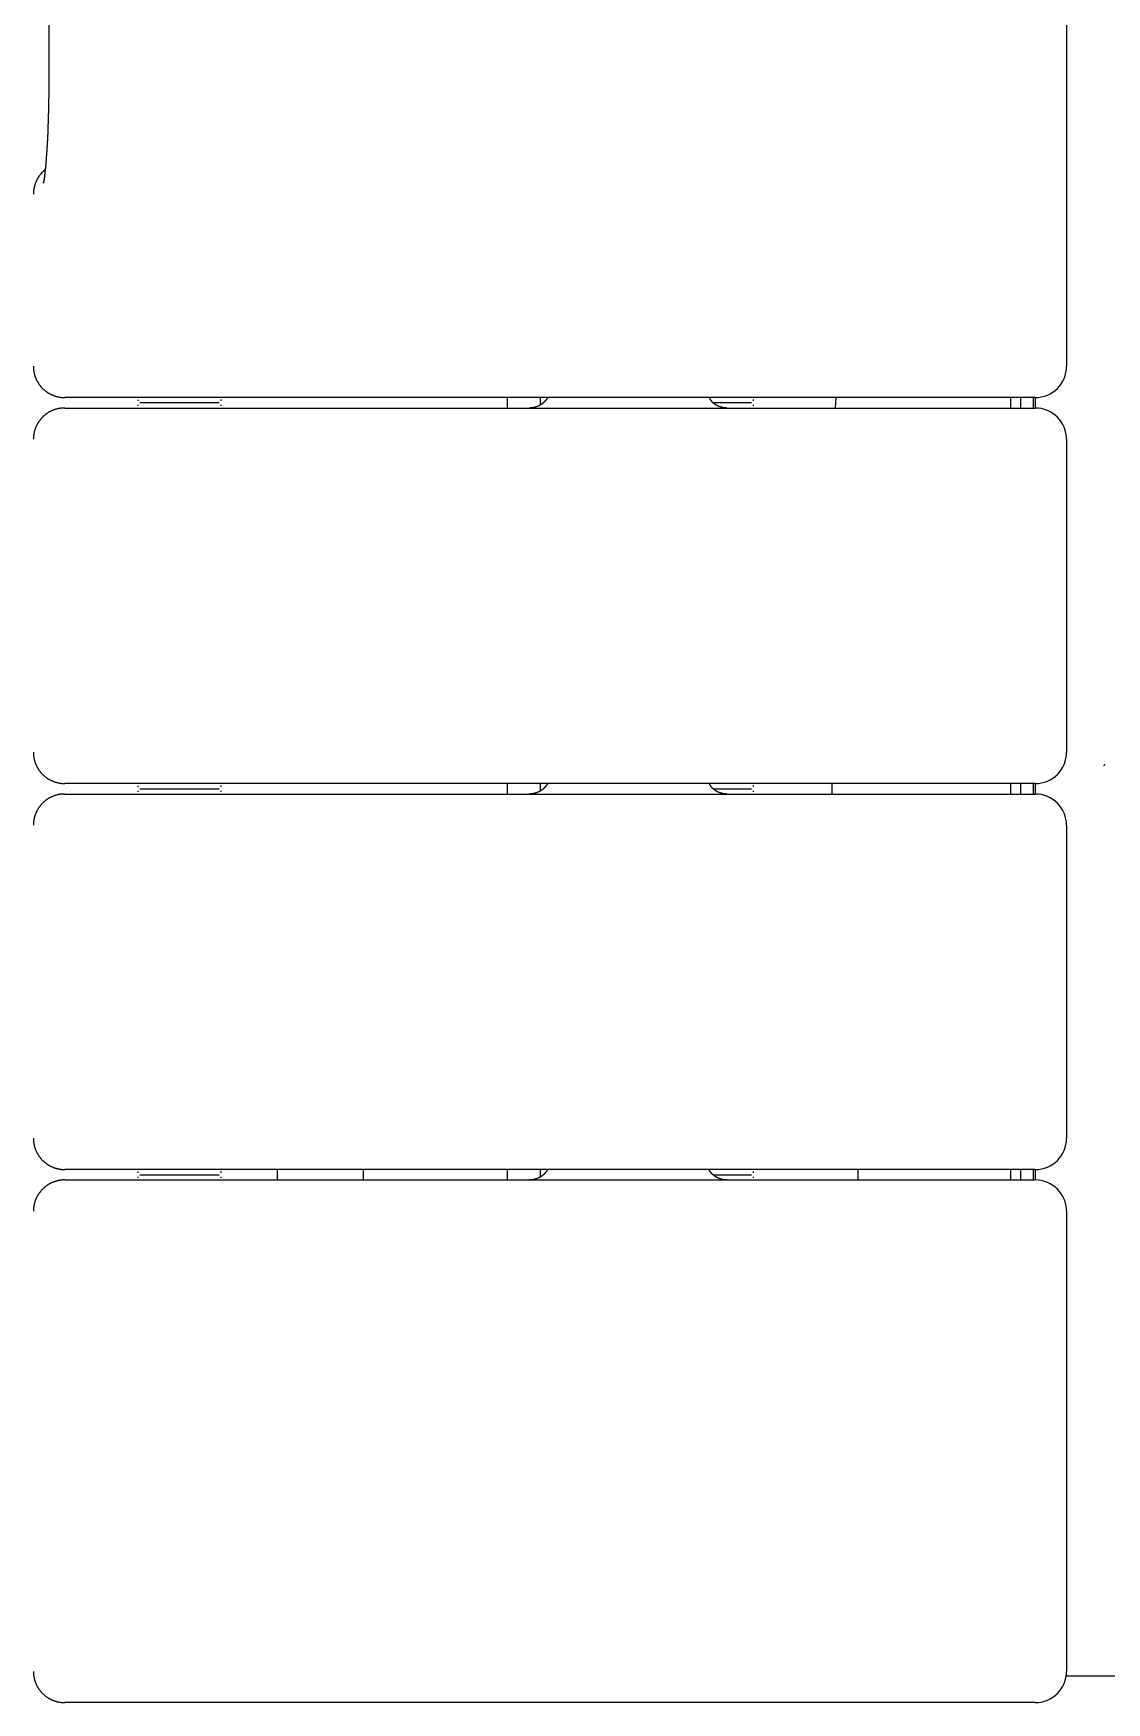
# Model space of a CAD drawing. Header units: millimetres. Extents: x -2078669 to -1085629, y -5987148 to 310365.
# Drawn here: x -1681338 to -1678767, y -2357977 to -2353977 of the extents above; entities that cross this region are included whole.
import ezdxf

# ---------------------------------------------------------------- set-up
doc = ezdxf.new("R2010")
doc.units = ezdxf.units.MM
doc.header["$LTSCALE"] = 500
doc.layers.add('2', color=7, linetype='Continuous')
doc.layers.add('D-BYP-STRB', color=5, linetype='Continuous', lineweight=25)

# ---------------------------------------------------------------- blocks, each defined once
blk = doc.blocks.new('A$C57306f55')
at = {"layer": 'D-BYP-STRB', "linetype": 'Continuous'}
for p, q in [((14.8, 3756.4), (14.8, 3536.4)), ((990, 3756.4), (990, 3261.4)), ((466.5, 3231.4), (30, 3231.4)), ((30, 3221.4), (466.5, 3221.4)), ((100, 3229.4), (100, 3228.4)), ((100, 3224.4), (100, 3223.4)), ((140, 3226.4), (102, 3226.4)), ((178, 3226.4), (140, 3226.4)), ((180, 3228.4), (180, 3229.4)), ((180, 3223.4), (180, 3224.4)), ((454, 3231.4), (454, 3221.4)), ((529.4, 3231.4), (466.5, 3231.4)), ((466.5, 3221.4), (529.4, 3221.4)), ((486, 3224.4), (486, 3231.4)), ((940, 3231.4), (529.4, 3231.4)), ((529.4, 3221.4), (940, 3221.4)), ((688, 3226.4), (651.9, 3226.4)), ((690, 3228.4), (690, 3229.4)), ((690, 3223.4), (690, 3224.4)), ((769, 3231.4), (768.2, 3221.4)), ((936.4, 3231.4), (936.4, 3221.4)), ((960, 3231.4), (940, 3231.4)), ((940, 3221.4), (960, 3221.4)), ((940, 3221.4), (960, 3221.4)), ((946, 3231.4), (946, 3221.4)), ((958.2, 3221.4), (958.2, 3231.4)), ((960.4, 3221.4), (960.4, 3231.4)), ((990, 3191.4), (990, 2891.4)), ((466.5, 2861.4), (30, 2861.4)), ((30, 2851.4), (466.5, 2851.4)), ((100, 2859.4), (100, 2858.4)), ((100, 2854.4), (100, 2853.4)), ((102, 2856.4), (140, 2856.4)), ((140, 2856.4), (178, 2856.4)), ((180, 2858.4), (180, 2859.4)), ((180, 2853.4), (180, 2854.4)), ((454, 2861.4), (454, 2851.4)), ((529.4, 2861.4), (466.5, 2861.4)), ((466.5, 2851.4), (529.4, 2851.4)), ((486, 2854.8), (486, 2861.4)), ((940, 2861.4), (529.4, 2861.4)), ((529.4, 2851.4), (940, 2851.4)), ((651.9, 2856.4), (688, 2856.4)), ((690, 2858.4), (690, 2859.4)), ((690, 2853.4), (690, 2854.4)), ((765, 2861.4), (765, 2851.4)), ((936.4, 2861.4), (936.4, 2851.4)), ((960, 2861.4), (940, 2861.4)), ((940, 2851.4), (960, 2851.4)), ((946, 2861.4), (946, 2851.4)), ((958.2, 2851.4), (958.2, 2861.4)), ((960.4, 2851.4), (960.4, 2861.4)), ((990, 2821.4), (990, 2521.4)), ((466.5, 2491.4), (30, 2491.4)), ((30, 2481.4), (466.5, 2481.4)), ((100, 2489.4), (100, 2488.4)), ((100, 2484.4), (100, 2483.4)), ((102, 2486.4), (140, 2486.4)), ((140, 2486.4), (178, 2486.4)), ((180, 2488.4), (180, 2489.4)), ((180, 2483.4), (180, 2484.4)), ((233.7, 2491.4), (233.7, 2481.4)), ((316.3, 2481.4), (316.3, 2491.4)), ((454, 2491.4), (454, 2481.4)), ((529.4, 2491.4), (466.5, 2491.4)), ((466.5, 2481.4), (529.4, 2481.4)), ((486, 2484.8), (486, 2491.4)), ((940, 2491.4), (529.4, 2491.4)), ((529.4, 2481.4), (940, 2481.4)), ((651.9, 2486.4), (688, 2486.4)), ((690, 2488.4), (690, 2489.4)), ((690, 2483.4), (690, 2484.4)), ((790, 2491.4), (790, 2481.4)), ((936.4, 2491.4), (936.4, 2481.4)), ((960, 2491.4), (940, 2491.4)), ((940, 2481.4), (960, 2481.4)), ((946, 2491.4), (946, 2481.4)), ((958.2, 2481.4), (958.2, 2491.4)), ((960.4, 2481.4), (960.4, 2491.4)), ((990, 2451.4), (990, 2010.4)), ((1045, 2005.9), (989.7, 2005.9)), ((466.5, 1980.4), (30, 1980.4)), ((529.4, 1980.4), (466.5, 1980.4)), ((940, 1980.4), (529.4, 1980.4)), ((960, 1980.4), (940, 1980.4))]:
    blk.add_line(p, q, dxfattribs=at)
for points in [[(14.8, 3536.4), (14.8, 3536.3), (14.8, 3536.2), (14.8, 3536.1), (14.8, 3535.9), (14.8, 3535.8), (14.8, 3535.6), (14.8, 3535.4), (14.8, 3535.3), (14.8, 3535.1), (14.8, 3535), (14.8, 3534.8), (14.8, 3534.7), (14.8, 3534.5), (14.8, 3534.4), (14.8, 3534.2), (14.8, 3534.1), (14.8, 3534), (14.8, 3533.8), (14.8, 3533.7), (14.8, 3533.5), (14.8, 3533.4), (14.8, 3533.2), (14.8, 3533.1), (14.8, 3532.9), (14.8, 3532.8), (14.8, 3532.6), (14.8, 3532.5), (14.8, 3532.4), (14.8, 3532.2), (14.8, 3532.1), (14.8, 3531.9), (14.8, 3531.8), (14.8, 3531.6), (14.8, 3531.5), (14.8, 3531.3), (14.8, 3531.2), (14.8, 3531), (14.8, 3530.9), (14.8, 3530.7), (14.8, 3530.6), (14.8, 3530.5), (14.8, 3530.3), (14.8, 3530.2), (14.8, 3530), (14.8, 3529.9), (14.8, 3529.7), (14.8, 3529.6), (14.8, 3529.4), (14.8, 3529.3), (14.8, 3529.1), (14.8, 3529), (14.8, 3528.9), (14.8, 3528.7), (14.8, 3528.6), (14.8, 3528.4), (14.8, 3528.3), (14.8, 3528.1), (14.8, 3528), (14.8, 3527.8), (14.8, 3527.7), (14.8, 3527.5), (14.8, 3527.4), (14.7, 3527.2), (14.7, 3527.1), (14.7, 3527), (14.7, 3526.8), (14.7, 3526.7), (14.7, 3526.5), (14.7, 3526.4), (14.7, 3526.2), (14.7, 3526.1), (14.7, 3525.9), (14.7, 3525.8), (14.7, 3525.6), (14.7, 3525.5), (14.7, 3525.4), (14.7, 3525.2), (14.7, 3525.1), (14.7, 3524.9), (14.7, 3524.8), (14.7, 3524.6), (14.7, 3524.5), (14.7, 3524.3), (14.7, 3524.2), (14.7, 3524.1), (14.7, 3523.9), (14.7, 3523.8), (14.7, 3523.6), (14.7, 3523.5), (14.7, 3523.3), (14.7, 3523.2), (14.7, 3523), (14.7, 3522.9), (14.7, 3522.7), (14.7, 3522.6), (14.7, 3522.5), (14.7, 3522.3), (14.7, 3522.2), (14.7, 3522), (14.7, 3521.9), (14.7, 3521.7), (14.7, 3521.6), (14.7, 3521.4), (14.7, 3521.3), (14.7, 3521.2), (14.7, 3521), (14.7, 3520.9), (14.7, 3520.7), (14.7, 3520.6), (14.7, 3520.4), (14.7, 3520.3), (14.7, 3520.1), (14.7, 3520), (14.7, 3519.9), (14.7, 3519.7), (14.7, 3519.6), (14.7, 3519.4), (14.7, 3519.3), (14.7, 3519.1), (14.7, 3519), (14.7, 3518.8), (14.7, 3518.7), (14.7, 3518.6), (14.7, 3518.4), (14.7, 3518.3), (14.7, 3518.1), (14.6, 3518), (14.6, 3517.8), (14.6, 3517.7), (14.6, 3517.5), (14.6, 3517.4), (14.6, 3517.3), (14.6, 3517.1), (14.6, 3517), (14.6, 3516.8), (14.6, 3516.7), (14.6, 3516.5), (14.6, 3516.4), (14.6, 3516.3), (14.6, 3516.1), (14.6, 3516), (14.6, 3515.8), (14.6, 3515.7), (14.6, 3515.5), (14.6, 3515.4), (14.6, 3515.3), (14.6, 3515.1), (14.6, 3515), (14.6, 3514.8), (14.6, 3514.7), (14.6, 3514.5), (14.6, 3514.4), (14.6, 3514.3), (14.6, 3514.1), (14.6, 3514), (14.6, 3513.8), (14.6, 3513.7), (14.6, 3513.5), (14.6, 3513.4), (14.6, 3513.3), (14.6, 3513.1), (14.6, 3513), (14.6, 3512.8), (14.6, 3512.7), (14.6, 3512.5), (14.6, 3512.4), (14.6, 3512.3), (14.6, 3512.1), (14.5, 3512), (14.5, 3511.8), (14.5, 3511.7), (14.5, 3511.5), (14.5, 3511.4), (14.5, 3511.3), (14.5, 3511.1), (14.5, 3511), (14.5, 3510.8), (14.5, 3510.7), (14.5, 3510.6), (14.5, 3510.4), (14.5, 3510.3), (14.5, 3510.1), (14.5, 3510), (14.5, 3509.8), (14.5, 3509.7), (14.5, 3509.6), (14.5, 3509.4), (14.5, 3509.3), (14.5, 3509.1), (14.5, 3509), (14.5, 3508.9), (14.5, 3508.7), (14.5, 3508.6), (14.5, 3508.4), (14.5, 3508.3), (14.5, 3508.2), (14.5, 3508), (14.5, 3507.9), (14.5, 3507.7), (14.5, 3507.6), (14.5, 3507.4), (14.4, 3507.3), (14.4, 3507.2), (14.4, 3507), (14.4, 3506.9), (14.4, 3506.7), (14.4, 3506.6), (14.4, 3506.5), (14.4, 3506.3), (14.4, 3506.2), (14.4, 3506), (14.4, 3505.9), (14.4, 3505.8), (14.4, 3505.6), (14.4, 3505.5), (14.4, 3505.3), (14.4, 3505.2), (14.4, 3505.1), (14.4, 3504.9), (14.4, 3504.8), (14.4, 3504.7), (14.4, 3504.5), (14.4, 3504.4), (14.4, 3504.2), (14.4, 3504.1), (14.4, 3504), (14.4, 3503.8), (14.4, 3503.7), (14.4, 3503.5), (14.4, 3503.4), (14.3, 3503.3), (14.3, 3503.1), (14.3, 3503), (14.3, 3502.8), (14.3, 3502.7), (14.3, 3502.6), (14.3, 3502.4), (14.3, 3502.3), (14.3, 3502.2), (14.3, 3502), (14.3, 3501.9), (14.3, 3501.7), (14.3, 3501.6), (14.3, 3501.5), (14.3, 3501.3), (14.3, 3501.2), (14.3, 3501.1), (14.3, 3500.9), (14.3, 3500.8), (14.3, 3500.6), (14.3, 3500.5), (14.3, 3500.4), (14.3, 3500.2), (14.3, 3500.1), (14.3, 3500), (14.3, 3499.8), (14.2, 3499.7), (14.2, 3499.5), (14.2, 3499.4), (14.2, 3499.3), (14.2, 3499.1), (14.2, 3499), (14.2, 3498.9), (14.2, 3498.7), (14.2, 3498.6), (14.2, 3498.4), (14.2, 3498.3), (14.2, 3498.2), (14.2, 3498), (14.2, 3497.9), (14.2, 3497.8), (14.2, 3497.6), (14.2, 3497.5), (14.2, 3497.4), (14.2, 3497.2), (14.2, 3497.1), (14.2, 3497), (14.2, 3496.8), (14.2, 3496.7), (14.1, 3496.5), (14.1, 3496.4), (14.1, 3496.3), (14.1, 3496.1), (14.1, 3496), (14.1, 3495.9), (14.1, 3495.7), (14.1, 3495.6), (14.1, 3495.5), (14.1, 3495.3), (14.1, 3495.2), (14.1, 3495.1), (14.1, 3494.9), (14.1, 3494.8), (14.1, 3494.7), (14.1, 3494.5), (14.1, 3494.4), (14.1, 3494.3), (14.1, 3494.1), (14.1, 3494), (14.1, 3493.9), (14.1, 3493.7), (14, 3493.6), (14, 3493.5), (14, 3493.3), (14, 3493.2), (14, 3493.1), (14, 3492.9), (14, 3492.8), (14, 3492.7), (14, 3492.5), (14, 3492.4), (14, 3492.3), (14, 3492.1), (14, 3492), (14, 3491.9), (14, 3491.7), (14, 3491.6), (14, 3491.5), (14, 3491.3), (14, 3491.2), (14, 3491.1), (14, 3490.9), (13.9, 3490.8), (13.9, 3490.7), (13.9, 3490.5), (13.9, 3490.4), (13.9, 3490.3), (13.9, 3490.2), (13.9, 3490), (13.9, 3489.9), (13.9, 3489.8), (13.9, 3489.6), (13.9, 3489.5), (13.9, 3489.4), (13.9, 3489.2), (13.9, 3489.1), (13.9, 3489), (13.9, 3488.8), (13.9, 3488.7), (13.9, 3488.6), (13.9, 3488.5), (13.8, 3488.3), (13.8, 3488.2), (13.8, 3488.1), (13.8, 3487.9), (13.8, 3487.8), (13.8, 3487.7), (13.8, 3487.5), (13.8, 3487.4), (13.8, 3487.3), (13.8, 3487.2), (13.8, 3487), (13.8, 3486.9), (13.8, 3486.8), (13.8, 3486.6), (13.8, 3486.5), (13.8, 3486.4), (13.8, 3486.3), (13.8, 3486.1), (13.8, 3486), (13.7, 3485.9), (13.7, 3485.7), (13.7, 3485.6), (13.7, 3485.5), (13.7, 3485.4), (13.7, 3485.2), (13.7, 3485.1), (13.7, 3485), (13.7, 3484.9), (13.7, 3484.7), (13.7, 3484.6), (13.7, 3484.5), (13.7, 3484.3), (13.7, 3484.2), (13.7, 3484.1), (13.7, 3484), (13.7, 3483.8), (13.7, 3483.7), (13.6, 3483.6), (13.6, 3483.5), (13.6, 3483.3), (13.6, 3483.2), (13.6, 3483.1), (13.6, 3483), (13.6, 3482.8), (13.6, 3482.7), (13.6, 3482.6), (13.6, 3482.5), (13.6, 3482.3), (13.6, 3482.2), (13.6, 3482.1), (13.6, 3482), (13.6, 3481.8), (13.6, 3481.7), (13.6, 3481.6), (13.5, 3481.5), (13.5, 3481.3), (13.5, 3481.2), (13.5, 3481.1), (13.5, 3481), (13.5, 3480.8), (13.5, 3480.7), (13.5, 3480.6), (13.5, 3480.5), (13.5, 3480.3), (13.5, 3480.2), (13.5, 3480.1), (13.5, 3480), (13.5, 3479.8), (13.5, 3479.7), (13.5, 3479.6), (13.4, 3479.5), (13.4, 3479.4), (13.4, 3479.2), (13.4, 3479.1), (13.4, 3479), (13.4, 3478.9), (13.4, 3478.7), (13.4, 3478.6), (13.4, 3478.5), (13.4, 3478.4), (13.4, 3478.3), (13.4, 3478.1), (13.4, 3478), (13.4, 3477.9), (13.4, 3477.8), (13.4, 3477.7), (13.4, 3477.5), (13.3, 3477.4), (13.3, 3477.3), (13.3, 3477.2), (13.3, 3477), (13.3, 3476.9), (13.3, 3476.8), (13.3, 3476.7), (13.3, 3476.6), (13.3, 3476.4), (13.3, 3476.3), (13.3, 3476.2), (13.3, 3476.1), (13.3, 3476), (13.3, 3475.9), (13.3, 3475.7), (13.2, 3475.6), (13.2, 3475.5), (13.2, 3475.4), (13.2, 3475.3), (13.2, 3475.1), (13.2, 3475), (13.2, 3474.9), (13.2, 3474.8), (13.2, 3474.7), (13.2, 3474.5), (13.2, 3474.4), (13.2, 3474.3), (13.2, 3474.2), (13.2, 3474.1), (13.2, 3474), (13.2, 3473.8), (13.1, 3473.7), (13.1, 3473.6), (13.1, 3473.5), (13.1, 3473.4), (13.1, 3473.3), (13.1, 3473.1), (13.1, 3473), (13.1, 3472.9), (13.1, 3472.8), (13.1, 3472.7), (13.1, 3472.6), (13.1, 3472.4), (13.1, 3472.3), (13.1, 3472.2), (13.1, 3472.1), (13, 3472), (13, 3471.9), (13, 3471.8), (13, 3471.6), (13, 3471.5), (13, 3471.4), (13, 3471.3), (13, 3471.2), (13, 3471.1), (13, 3471), (13, 3470.8), (13, 3470.7), (13, 3470.6), (13, 3470.5), (12.9, 3470.4), (12.9, 3470.3), (12.9, 3470.2), (12.9, 3470.1), (12.9, 3469.9), (12.9, 3469.8), (12.9, 3469.7), (12.9, 3469.6), (12.9, 3469.5), (12.9, 3469.4), (12.9, 3469.3), (12.9, 3469.2), (12.9, 3469), (12.9, 3468.9), (12.8, 3468.8), (12.8, 3468.7), (12.8, 3468.6), (12.8, 3468.5), (12.8, 3468.4), (12.8, 3468.3), (12.8, 3468.2), (12.8, 3468), (12.8, 3467.9), (12.8, 3467.8), (12.8, 3467.7), (12.8, 3467.6), (12.8, 3467.5), (12.8, 3467.4), (12.8, 3467.3), (12.7, 3467.2), (12.7, 3467.1), (12.7, 3466.9), (12.7, 3466.8), (12.7, 3466.7), (12.7, 3466.6), (12.7, 3466.5), (12.7, 3466.4), (12.7, 3466.3), (12.7, 3466.2), (12.7, 3466.1), (12.7, 3466), (12.7, 3465.9), (12.6, 3465.8), (12.6, 3465.6), (12.6, 3465.5), (12.6, 3465.4), (12.6, 3465.3), (12.6, 3465.2), (12.6, 3465.1), (12.6, 3465), (12.6, 3464.9), (12.6, 3464.8), (12.6, 3464.7), (12.6, 3464.6), (12.6, 3464.5), (12.6, 3464.4), (12.5, 3464.3), (12.5, 3464.2), (12.5, 3464.1), (12.5, 3463.9), (12.5, 3463.8), (12.5, 3463.7), (12.5, 3463.6), (12.5, 3463.5), (12.5, 3463.4), (12.5, 3463.3), (12.5, 3463.2), (12.5, 3463.1), (12.5, 3463), (12.4, 3462.9), (12.4, 3462.8), (12.4, 3462.7), (12.4, 3462.6), (12.4, 3462.5), (12.4, 3462.4), (12.4, 3462.3), (12.4, 3462.2), (12.4, 3462.1), (12.4, 3462), (12.4, 3461.9), (12.4, 3461.8), (12.4, 3461.7), (12.4, 3461.6), (12.3, 3461.5), (12.3, 3461.4), (12.3, 3461.3), (12.3, 3461.2), (12.3, 3461.1), (12.3, 3461), (12.3, 3460.9), (12.3, 3460.8), (12.3, 3460.7), (12.3, 3460.6), (12.3, 3460.5), (12.3, 3460.4), (12.3, 3460.3), (12.2, 3460.2), (12.2, 3460.1), (12.2, 3460), (12.2, 3459.9), (12.2, 3459.8), (12.2, 3459.7), (12.2, 3459.6), (12.2, 3459.5), (12.2, 3459.4), (12.2, 3459.3), (12.2, 3459.2), (12.2, 3459.1), (12.2, 3459), (12.1, 3458.9), (12.1, 3458.8), (12.1, 3458.7), (12.1, 3458.6), (12.1, 3458.5), (12.1, 3458.4), (12.1, 3458.3), (12.1, 3458.2), (12.1, 3458.1), (12.1, 3458), (12.1, 3457.9), (12.1, 3457.8), (12.1, 3457.7), (12, 3457.6), (12, 3457.5), (12, 3457.4), (12, 3457.3), (12, 3457.3), (12, 3457.2), (12, 3457.1), (12, 3457), (12, 3456.9), (12, 3456.8), (12, 3456.7), (12, 3456.6), (11.9, 3456.5), (11.9, 3456.4), (11.9, 3456.3), (11.9, 3456.2), (11.9, 3456.1), (11.9, 3456), (11.9, 3455.9), (11.9, 3455.9), (11.9, 3455.8), (11.9, 3455.7), (11.9, 3455.6), (11.9, 3455.5), (11.9, 3455.4), (11.8, 3455.3), (11.8, 3455.2), (11.8, 3455.1), (11.8, 3455), (11.8, 3454.9), (11.8, 3454.9), (11.8, 3454.8), (11.8, 3454.7), (11.8, 3454.6), (11.8, 3454.5), (11.8, 3454.4), (11.8, 3454.3), (11.8, 3454.2), (11.7, 3454.1), (11.7, 3454), (11.7, 3454), (11.7, 3453.9), (11.7, 3453.8), (11.7, 3453.7), (11.7, 3453.6), (11.7, 3453.5), (11.7, 3453.4), (11.7, 3453.3), (11.7, 3453.3), (11.7, 3453.2), (11.6, 3453.1), (11.6, 3453), (11.6, 3452.9), (11.6, 3452.8), (11.6, 3452.7), (11.6, 3452.7), (11.6, 3452.6), (11.6, 3452.5), (11.6, 3452.4), (11.6, 3452.3), (11.6, 3452.2), (11.6, 3452.1), (11.5, 3452.1), (11.5, 3452), (11.5, 3451.9), (11.5, 3451.8), (11.5, 3451.7), (11.5, 3451.6), (11.5, 3451.6), (11.5, 3451.5), (11.5, 3451.4), (11.5, 3451.3), (11.5, 3451.2), (11.5, 3451.1), (11.5, 3451.1), (11.4, 3451), (11.4, 3450.9), (11.4, 3450.8), (11.4, 3450.7), (11.4, 3450.6), (11.4, 3450.6), (11.4, 3450.5), (11.4, 3450.4), (11.4, 3450.3), (11.4, 3450.2), (11.4, 3450.2), (11.4, 3450.1), (11.3, 3450), (11.3, 3449.9), (11.3, 3449.8), (11.3, 3449.8), (11.3, 3449.7), (11.3, 3449.6), (11.3, 3449.5), (11.3, 3449.4), (11.3, 3449.4), (11.3, 3449.3), (11.3, 3449.2), (11.3, 3449.1), (11.2, 3449.1), (11.2, 3449), (11.2, 3448.9), (11.2, 3448.8), (11.2, 3448.7), (11.2, 3448.7), (11.2, 3448.6), (11.2, 3448.5), (11.2, 3448.4), (11.2, 3448.4), (11.2, 3448.3), (11.2, 3448.2), (11.2, 3448.1), (11.1, 3448.1), (11.1, 3448), (11.1, 3447.9), (11.1, 3447.8), (11.1, 3447.8), (11.1, 3447.7), (11.1, 3447.6), (11.1, 3447.5), (11.1, 3447.5), (11.1, 3447.4), (11.1, 3447.3), (11.1, 3447.2), (11, 3447.2), (11, 3447.1), (11, 3447), (11, 3447), (11, 3446.9), (11, 3446.8), (11, 3446.7), (11, 3446.7), (11, 3446.6), (11, 3446.5), (11, 3446.5), (11, 3446.4), (10.9, 3446.3), (10.9, 3446.2), (10.9, 3446.2), (10.9, 3446.1), (10.9, 3446), (10.9, 3446), (10.9, 3445.9), (10.9, 3445.8), (10.9, 3445.8), (10.9, 3445.7), (10.9, 3445.6), (10.9, 3445.6), (10.9, 3445.5), (10.8, 3445.4), (10.8, 3445.4), (10.8, 3445.3), (10.8, 3445.2), (10.8, 3445.2), (10.8, 3445.1), (10.8, 3445), (10.8, 3445), (10.8, 3444.9), (10.8, 3444.8), (10.8, 3444.8), (10.8, 3444.7), (10.7, 3444.6), (10.7, 3444.6), (10.7, 3444.5), (10.7, 3444.4), (10.7, 3444.4), (10.7, 3444.3), (10.7, 3444.2), (10.7, 3444.2), (10.7, 3444.1), (10.7, 3444), (10.7, 3444), (10.7, 3443.9), (10.7, 3443.9), (10.6, 3443.8), (10.6, 3443.7), (10.6, 3443.7), (10.6, 3443.6), (10.6, 3443.6), (10.6, 3443.5), (10.6, 3443.4), (10.6, 3443.4), (10.6, 3443.3), (10.6, 3443.3), (10.6, 3443.2), (10.6, 3443.1), (10.6, 3443.1), (10.5, 3443), (10.5, 3443), (10.5, 3442.9), (10.5, 3442.8), (10.5, 3442.8), (10.5, 3442.7), (10.5, 3442.7), (10.5, 3442.6), (10.5, 3442.5), (10.5, 3442.5), (10.5, 3442.4), (10.5, 3442.4), (10.5, 3442.3), (10.4, 3442.3), (10.4, 3442.2), (10.4, 3442.2), (10.4, 3442.1), (10.4, 3442), (10.4, 3442), (10.4, 3441.9), (10.4, 3441.9), (10.4, 3441.8), (10.4, 3441.8), (10.4, 3441.7), (10.4, 3441.7), (10.4, 3441.6), (10.3, 3441.6), (10.3, 3441.5), (10.3, 3441.5), (10.3, 3441.4), (10.3, 3441.3), (10.3, 3441.3), (10.3, 3441.2), (10.3, 3441.2), (10.3, 3441.1), (10.3, 3441.1), (10.3, 3441), (10.3, 3441), (10.3, 3440.9), (10.2, 3440.9), (10.2, 3440.8), (10.2, 3440.8), (10.2, 3440.7), (10.2, 3440.7), (10.2, 3440.6), (10.2, 3440.6), (10.2, 3440.6), (10.2, 3440.5), (10.2, 3440.5), (10.2, 3440.4), (10.2, 3440.4), (10.2, 3440.3), (10.2, 3440.3), (10.1, 3440.2), (10.1, 3440.2), (10.1, 3440.1), (10.1, 3440.1), (10.1, 3440), (10.1, 3440), (10.1, 3440), (10.1, 3439.9), (10.1, 3439.9), (10.1, 3439.8), (10.1, 3439.8), (10.1, 3439.7), (10.1, 3439.7), (10.1, 3439.7), (10, 3439.6), (10, 3439.6), (10, 3439.5), (10, 3439.5), (10, 3439.4), (10, 3439.4), (10, 3439.4), (10, 3439.3), (10, 3439.3), (10, 3439.2), (10, 3439.2), (10, 3439.2), (10, 3439.1), (10, 3439.1), (10, 3439.1), (9.9, 3439), (9.9, 3439), (9.9, 3438.9), (9.9, 3438.9), (9.9, 3438.9), (9.9, 3438.8), (9.9, 3438.8), (9.9, 3438.8), (9.9, 3438.7), (9.9, 3438.7), (9.9, 3438.7), (9.9, 3438.6), (9.9, 3438.6), (9.9, 3438.6), (9.9, 3438.5), (9.9, 3438.5), (9.8, 3438.5), (9.8, 3438.4), (9.8, 3438.4), (9.8, 3438.4), (9.8, 3438.3), (9.8, 3438.3), (9.8, 3438.3), (9.8, 3438.2), (9.8, 3438.2), (9.8, 3438.2), (9.8, 3438.2), (9.8, 3438.1), (9.8, 3438.1), (9.8, 3438.1), (9.8, 3438), (9.8, 3438), (9.8, 3438), (9.8, 3438), (9.7, 3437.9), (9.7, 3437.9), (9.7, 3437.9), (9.7, 3437.9), (9.7, 3437.8), (9.7, 3437.8), (9.7, 3437.8), (9.7, 3437.8), (9.7, 3437.7), (9.7, 3437.7), (9.7, 3437.7), (9.7, 3437.7), (9.7, 3437.7), (9.7, 3437.6), (9.7, 3437.6), (9.7, 3437.6), (9.7, 3437.6), (9.7, 3437.6), (9.7, 3437.5), (9.7, 3437.5), (9.7, 3437.5), (9.7, 3437.5), (9.7, 3437.5), (9.7, 3437.4), (9.6, 3437.4), (9.6, 3437.4), (9.6, 3437.4), (9.6, 3437.4), (9.6, 3437.4), (9.6, 3437.4), (9.6, 3437.3), (9.6, 3437.3), (9.6, 3437.3), (9.6, 3437.3), (9.6, 3437.3), (9.6, 3437.3), (9.6, 3437.3), (9.6, 3437.3), (9.6, 3437.2), (9.6, 3437.2), (9.6, 3437.2), (9.6, 3437.2), (9.6, 3437.2), (9.6, 3437.2), (9.6, 3437.2), (9.6, 3437.2), (9.6, 3437.2), (9.6, 3437.2), (9.6, 3437.2), (9.6, 3437.2), (9.6, 3437.2), (9.6, 3437.2), (9.6, 3437.1), (9.6, 3437.1), (9.6, 3437.1), (9.6, 3437.1), (9.6, 3437.1), (9.6, 3437.1), (9.6, 3437.1), (9.6, 3437.1), (9.6, 3437.1), (9.6, 3437.1), (9.6, 3437.1), (9.6, 3437.2), (9.6, 3437.2), (9.6, 3437.2), (9.6, 3437.2), (9.6, 3437.2), (9.6, 3437.2), (9.6, 3437.2), (9.6, 3437.2), (9.6, 3437.2), (9.6, 3437.2), (9.6, 3437.2), (9.6, 3437.2), (9.6, 3437.2), (9.6, 3437.2), (9.6, 3437.3), (9.6, 3437.3), (9.6, 3437.3), (9.6, 3437.3), (9.6, 3437.3), (9.6, 3437.3), (9.6, 3437.3), (9.6, 3437.4), (9.6, 3437.4), (9.7, 3437.4), (9.7, 3437.4), (9.7, 3437.4), (9.7, 3437.5), (9.7, 3437.5), (9.7, 3437.5), (9.7, 3437.5), (9.7, 3437.5), (9.7, 3437.6), (9.7, 3437.6), (9.7, 3437.6), (9.7, 3437.6), (9.7, 3437.7), (9.7, 3437.7), (9.8, 3437.7), (9.8, 3437.8), (9.8, 3437.8), (9.8, 3437.8), (9.8, 3437.9), (9.8, 3437.9), (9.8, 3437.9), (9.8, 3438), (9.9, 3438), (9.9, 3438), (9.9, 3438.1)], [(98, 3231.4), (98, 3231.4)], [(100, 3228.4), (100, 3228.4)], [(100, 3223.4), (100, 3223.4)], [(102, 3226.4), (102, 3226.4)], [(178, 3226.4), (178, 3226.4)], [(180, 3229.4), (180, 3229.5)], [(180, 3224.4), (180, 3224.5)], [(182, 3221.4), (182, 3221.4)], [(688, 3226.4), (688, 3226.4)], [(690, 3229.4), (690, 3229.5)], [(690, 3224.4), (690, 3224.5)], [(692, 3221.4), (692, 3221.4)], [(98, 2861.4), (98, 2861.4)], [(100, 2858.4), (100, 2858.4)], [(100, 2853.4), (100, 2853.4)], [(102, 2856.4), (102, 2856.4)], [(178, 2856.4), (178, 2856.4)], [(180, 2859.4), (180, 2859.5)], [(180, 2854.4), (180, 2854.5)], [(182, 2851.4), (182, 2851.4)], [(688, 2856.4), (688, 2856.4)], [(690, 2859.4), (690, 2859.5)], [(690, 2854.4), (690, 2854.5)], [(692, 2851.4), (692, 2851.4)], [(98, 2491.4), (98, 2491.4)], [(100, 2488.4), (100, 2488.4)], [(100, 2483.4), (100, 2483.4)], [(102, 2486.4), (102, 2486.4)], [(178, 2486.4), (178, 2486.4)], [(180, 2489.4), (180, 2489.5)], [(180, 2484.4), (180, 2484.5)], [(182, 2481.4), (182, 2481.4)], [(688, 2486.4), (688, 2486.4)], [(690, 2489.4), (690, 2489.5)], [(690, 2484.4), (690, 2484.5)], [(692, 2481.4), (692, 2481.4)]]:
    blk.add_lwpolyline(points, dxfattribs=at)
for points in [[(11.3, 3449.9), (11, 3449.6, 0.003907), (10.6, 3449.3, 0.003901), (10.3, 3449, 0.003898), (9.9, 3448.7, 0.003904), (9.6, 3448.4, 0.003907), (9.2, 3448.1, 0.003907), (8.9, 3447.8, 0.003907), (8.5, 3447.4, 0.003907), (8.2, 3447.1, 0.003907), (7.9, 3446.7, 0.003906), (7.6, 3446.4, 0.003905), (7.3, 3446, 0.003903), (7, 3445.7, 0.003901), (6.7, 3445.3, 0.003898), (6.4, 3444.9, 0.003895), (6.1, 3444.6, 0.003891), (5.8, 3444.2, 0.003888), (5.5, 3443.8, 0.003882), (5.3, 3443.4, 0.003878), (5, 3443, 0.003871), (4.8, 3442.6, 0.003867), (4.5, 3442.3, 0.003859), (4.3, 3441.9, 0.003853), (4, 3441.5, 0.003844), (3.8, 3441.1, 0.003838), (3.6, 3440.7, 0.003828), (3.4, 3440.2, 0.003821), (3.2, 3439.8, 0.00381), (3, 3439.4, 0.003803), (2.8, 3439, 0.003791), (2.6, 3438.6, 0.003783), (2.4, 3438.2, 0.00377), (2.2, 3437.8, 0.003761), (2, 3437.3, 0.003747), (1.9, 3436.9, 0.003738), (1.7, 3436.5, 0.003723), (1.6, 3436.1, 0.003713), (1.4, 3435.6, 0.003698), (1.3, 3435.2, 0.003687), (1.2, 3434.8, 0.003671), (1.1, 3434.4, 0.00366), (1, 3433.9, 0.003641), (0.8, 3433.5, 0.003632), (0.7, 3433.1, 0.00362), (0.7, 3432.7, 0.0036), (0.6, 3432.3, 0.003561), (0.5, 3431.8, 0.003577), (0.4, 3431.4, 0.003623), (0.3, 3431, 0.003517), (0.3, 3430.6, 0.003282), (0.2, 3430.1, 0.003582), (0.2, 3429.7, 0.004207), (0.1, 3429.3, 0.00323), (0.1, 3428.9, 0.001208), (0.1, 3428.5, 0.004436), (0, 3428.1, 0.007557), (0, 3427.4, 0.003749), (0, 3426.4)], [(0, 3261.4), (0, 3260.7, 0.006148), (0, 3260, 0.00597), (0.1, 3259.3, 0.005927), (0.1, 3258.6, 0.006059), (0.2, 3257.8, 0.006123), (0.3, 3257.1, 0.00617), (0.4, 3256.4, 0.006203), (0.6, 3255.6, 0.006269), (0.7, 3254.9, 0.006308), (0.9, 3254.1, 0.006364), (1.1, 3253.4, 0.006398), (1.3, 3252.6, 0.006452), (1.6, 3251.9, 0.006484), (1.8, 3251.1, 0.006533), (2.1, 3250.4, 0.006563), (2.4, 3249.7, 0.006607), (2.7, 3248.9, 0.006633), (3.1, 3248.2, 0.006673), (3.4, 3247.5, 0.006696), (3.8, 3246.8, 0.006729), (4.2, 3246.1, 0.006749), (4.7, 3245.4, 0.006777), (5.1, 3244.7, 0.006793), (5.6, 3244, 0.006815), (6.1, 3243.3, 0.006827), (6.6, 3242.7, 0.006842), (7.1, 3242.1, 0.00685), (7.6, 3241.4, 0.00686), (8.2, 3240.8, 0.006864), (8.8, 3240.2, 0.006868), (9.4, 3239.7, 0.006868), (10, 3239.1, 0.006865), (10.6, 3238.6, 0.006861), (11.3, 3238, 0.006851), (11.9, 3237.5, 0.006843), (12.6, 3237, 0.006827), (13.2, 3236.6, 0.006815), (13.9, 3236.1, 0.006793), (14.6, 3235.7, 0.006778), (15.3, 3235.3, 0.00675), (16, 3234.9, 0.00673), (16.8, 3234.5, 0.006693), (17.5, 3234.2, 0.006674), (18.2, 3233.9, 0.006644), (19, 3233.6, 0.006604), (19.7, 3233.3, 0.006526), (20.4, 3233, 0.006544), (21.2, 3232.8, 0.006609), (21.9, 3232.6, 0.006415), (22.7, 3232.4, 0.00599), (23.4, 3232.2, 0.006495), (24.2, 3232, 0.00756), (24.9, 3231.9, 0.00585), (25.7, 3231.8, 0.002309), (26.3, 3231.7, 0.007895), (27.1, 3231.6, 0.013361), (28.4, 3231.5, 0.006697), (30, 3231.4)], [(30, 3221.4), (29.3, 3221.4, 0.006147), (28.6, 3221.4, 0.005969), (27.9, 3221.4, 0.005926), (27.1, 3221.3, 0.006058), (26.4, 3221.2, 0.006122), (25.7, 3221.1, 0.006169), (24.9, 3221, 0.006202), (24.2, 3220.9, 0.006268), (23.4, 3220.7, 0.006307), (22.7, 3220.5, 0.006363), (21.9, 3220.3, 0.006397), (21.2, 3220.1, 0.006451), (20.4, 3219.9, 0.006484), (19.7, 3219.6, 0.006533), (19, 3219.3, 0.006562), (18.2, 3219, 0.006606), (17.5, 3218.7, 0.006633), (16.8, 3218.4, 0.006672), (16, 3218, 0.006695), (15.3, 3217.6, 0.006729), (14.6, 3217.2, 0.006748), (13.9, 3216.8, 0.006776), (13.2, 3216.3, 0.006792), (12.6, 3215.9, 0.006814), (11.9, 3215.4, 0.006826), (11.3, 3214.9, 0.006842), (10.6, 3214.3, 0.00685), (10, 3213.8, 0.00686), (9.4, 3213.2, 0.006864), (8.8, 3212.7, 0.006867), (8.2, 3212.1, 0.006867), (7.6, 3211.5, 0.006864), (7.1, 3210.8, 0.00686), (6.6, 3210.2, 0.006851), (6.1, 3209.5, 0.006843), (5.6, 3208.9, 0.006827), (5.1, 3208.2, 0.006815), (4.7, 3207.5, 0.006792), (4.2, 3206.8, 0.006777), (3.8, 3206.1, 0.00675), (3.4, 3205.4, 0.006729), (3.1, 3204.7, 0.006693), (2.7, 3204, 0.006673), (2.4, 3203.2, 0.006644), (2.1, 3202.5, 0.006604), (1.8, 3201.7, 0.006526), (1.6, 3201, 0.006544), (1.3, 3200.3, 0.006609), (1.1, 3199.5, 0.006415), (0.9, 3198.8, 0.00599), (0.7, 3198, 0.006495), (0.6, 3197.3, 0.00756), (0.4, 3196.5, 0.00585), (0.3, 3195.8, 0.002309), (0.2, 3195.1, 0.007895), (0.1, 3194.3, 0.013361), (0.1, 3193.1, 0.006697), (0, 3191.4)], [(492.7, 3231.4), (492.6, 3231.1, -0.004606), (492.4, 3230.8, -0.004565), (492.2, 3230.6, -0.004557), (492, 3230.3, -0.004595), (491.8, 3230, -0.004615), (491.6, 3229.7, -0.004628), (491.4, 3229.4, -0.004638), (491.2, 3229.1, -0.004656), (491, 3228.8, -0.004666), (490.8, 3228.6, -0.004679), (490.6, 3228.3, -0.004687), (490.3, 3228, -0.004699), (490.1, 3227.8, -0.004705), (489.9, 3227.5, -0.004713), (489.6, 3227.3, -0.004717), (489.4, 3227, -0.004723), (489.1, 3226.8, -0.004726), (488.8, 3226.5, -0.004729), (488.6, 3226.3, -0.004729), (488.3, 3226, -0.00473), (488, 3225.8, -0.004728), (487.8, 3225.6, -0.004726), (487.5, 3225.4, -0.00465), (487.2, 3225.2, -0.004483), (486.9, 3225, -0.004421), (486.6, 3224.8, -0.004442), (486.3, 3224.6, -0.004448), (486, 3224.4, -0.004439), (485.7, 3224.2, -0.004434), (485.4, 3224, -0.00443), (485.1, 3223.9, -0.004427), (484.7, 3223.7, -0.004419), (484.4, 3223.5, -0.004414), (484.1, 3223.4, -0.004406), (483.8, 3223.2, -0.0044), (483.5, 3223.1, -0.004389), (483.1, 3222.9, -0.004382), (482.8, 3222.8, -0.00437), (482.5, 3222.7, -0.004362), (482.2, 3222.6, -0.004349), (481.8, 3222.5, -0.00434), (481.5, 3222.4, -0.004323), (481.2, 3222.3, -0.004315), (480.8, 3222.2, -0.004306), (480.5, 3222.1, -0.004285), (480.2, 3222, -0.004244), (479.8, 3221.9, -0.004265), (479.5, 3221.8, -0.004325), (479.2, 3221.8, -0.0042), (478.8, 3221.7, -0.003921), (478.5, 3221.7, -0.004284), (478.2, 3221.6, -0.005038), (477.8, 3221.6, -0.003866), (477.5, 3221.5, -0.00144), (477.2, 3221.5, -0.005319), (476.8, 3221.5, -0.009069), (476.3, 3221.5, -0.004496), (475.5, 3221.4)], [(664.5, 3221.4), (664.1, 3221.4, -0.004054), (663.8, 3221.5, -0.00399), (663.5, 3221.5, -0.003974), (663.2, 3221.5, -0.004022), (662.8, 3221.5, -0.004045), (662.5, 3221.5, -0.004062), (662.2, 3221.6, -0.004074), (661.9, 3221.6, -0.004098), (661.5, 3221.7, -0.004113), (661.2, 3221.7, -0.004133), (660.9, 3221.8, -0.004146), (660.6, 3221.8, -0.004166), (660.2, 3221.9, -0.004179), (659.9, 3222, -0.004197), (659.6, 3222.1, -0.004209), (659.2, 3222.1, -0.004226), (658.9, 3222.2, -0.004237), (658.6, 3222.3, -0.004253), (658.3, 3222.4, -0.004263), (657.9, 3222.5, -0.004278), (657.6, 3222.7, -0.004287), (657.3, 3222.8, -0.0043), (657, 3222.9, -0.004308), (656.6, 3223, -0.00432), (656.3, 3223.2, -0.004327), (656, 3223.3, -0.004337), (655.7, 3223.5, -0.004343), (655.4, 3223.6, -0.004351), (655.1, 3223.8, -0.004357), (654.8, 3224, -0.004367), (654.4, 3224.1, -0.004368), (654.1, 3224.3, -0.004362), (653.8, 3224.5, -0.004379), (653.5, 3224.7, -0.004425), (653.3, 3224.9, -0.004372), (653, 3225.1, -0.004205), (652.7, 3225.3, -0.004449), (652.4, 3225.5, -0.005183), (652.1, 3225.7, -0.005657), (651.8, 3225.9, -0.005975), (651.6, 3226.2, -0.006097), (651.3, 3226.4, -0.006034), (651.1, 3226.6, -0.006027), (650.8, 3226.9, -0.006064), (650.6, 3227.1, -0.006063), (650.3, 3227.4, -0.006021), (650.1, 3227.6, -0.006066), (649.9, 3227.9, -0.006174), (649.7, 3228.2, -0.005996), (649.5, 3228.5, -0.005596), (649.3, 3228.7, -0.006132), (649.1, 3229, -0.007238), (648.9, 3229.3, -0.005513), (648.7, 3229.6, -0.001986), (648.6, 3229.9, -0.007634), (648.4, 3230.2, -0.012963), (648.1, 3230.7, -0.006335), (647.8, 3231.4)], [(0, 2891.4), (0, 2890.7, 0.006148), (0, 2890, 0.00597), (0.1, 2889.3, 0.005927), (0.1, 2888.6, 0.006058), (0.2, 2887.8, 0.006122), (0.3, 2887.1, 0.006169), (0.4, 2886.4, 0.006203), (0.6, 2885.6, 0.006268), (0.7, 2884.9, 0.006307), (0.9, 2884.1, 0.006364), (1.1, 2883.4, 0.006398), (1.3, 2882.6, 0.006452), (1.6, 2881.9, 0.006484), (1.8, 2881.1, 0.006533), (2.1, 2880.4, 0.006563), (2.4, 2879.7, 0.006607), (2.7, 2878.9, 0.006633), (3.1, 2878.2, 0.006673), (3.4, 2877.5, 0.006696), (3.8, 2876.8, 0.006729), (4.2, 2876.1, 0.006749), (4.7, 2875.4, 0.006777), (5.1, 2874.7, 0.006793), (5.6, 2874, 0.006815), (6.1, 2873.3, 0.006827), (6.6, 2872.7, 0.006843), (7.1, 2872.1, 0.006851), (7.6, 2871.4, 0.006861), (8.2, 2870.8, 0.006865), (8.8, 2870.2, 0.006868), (9.4, 2869.7, 0.006868), (10, 2869.1, 0.006865), (10.6, 2868.6, 0.00686), (11.3, 2868, 0.006851), (11.9, 2867.5, 0.006843), (12.6, 2867, 0.006827), (13.2, 2866.6, 0.006815), (13.9, 2866.1, 0.006793), (14.6, 2865.7, 0.006777), (15.3, 2865.3, 0.00675), (16, 2864.9, 0.006729), (16.8, 2864.5, 0.006693), (17.5, 2864.2, 0.006673), (18.2, 2863.9, 0.006644), (19, 2863.6, 0.006604), (19.7, 2863.3, 0.006526), (20.4, 2863, 0.006544), (21.2, 2862.8, 0.006608), (21.9, 2862.6, 0.006414), (22.7, 2862.4, 0.005989), (23.4, 2862.2, 0.006495), (24.2, 2862, 0.00756), (24.9, 2861.9, 0.00585), (25.7, 2861.8, 0.002309), (26.3, 2861.7, 0.007895), (27.1, 2861.6, 0.01336), (28.4, 2861.5, 0.006697), (30, 2861.4)], [(30, 2851.4), (29.3, 2851.4, 0.006147), (28.6, 2851.4, 0.00597), (27.9, 2851.4, 0.005927), (27.1, 2851.3, 0.006058), (26.4, 2851.2, 0.006122), (25.7, 2851.1, 0.006169), (24.9, 2851, 0.006203), (24.2, 2850.9, 0.006268), (23.4, 2850.7, 0.006307), (22.7, 2850.5, 0.006363), (21.9, 2850.3, 0.006398), (21.2, 2850.1, 0.006452), (20.4, 2849.9, 0.006484), (19.7, 2849.6, 0.006533), (19, 2849.3, 0.006563), (18.2, 2849, 0.006607), (17.5, 2848.7, 0.006633), (16.8, 2848.4, 0.006672), (16, 2848, 0.006695), (15.3, 2847.6, 0.006729), (14.6, 2847.2, 0.006749), (13.9, 2846.8, 0.006777), (13.2, 2846.3, 0.006793), (12.6, 2845.9, 0.006815), (11.9, 2845.4, 0.006827), (11.3, 2844.9, 0.006843), (10.6, 2844.3, 0.006851), (10, 2843.8, 0.00686), (9.4, 2843.2, 0.006865), (8.8, 2842.7, 0.006868), (8.2, 2842.1, 0.006868), (7.6, 2841.5, 0.006865), (7.1, 2840.8, 0.00686), (6.6, 2840.2, 0.006851), (6.1, 2839.5, 0.006843), (5.6, 2838.9, 0.006827), (5.1, 2838.2, 0.006815), (4.7, 2837.5, 0.006793), (4.2, 2836.8, 0.006777), (3.8, 2836.1, 0.00675), (3.4, 2835.4, 0.006729), (3.1, 2834.7, 0.006693), (2.7, 2834, 0.006673), (2.4, 2833.2, 0.006644), (2.1, 2832.5, 0.006604), (1.8, 2831.7, 0.006526), (1.6, 2831, 0.006544), (1.3, 2830.3, 0.006609), (1.1, 2829.5, 0.006414), (0.9, 2828.8, 0.005989), (0.7, 2828, 0.006495), (0.6, 2827.3, 0.00756), (0.4, 2826.5, 0.00585), (0.3, 2825.8, 0.002309), (0.2, 2825.1, 0.007895), (0.1, 2824.3, 0.01336), (0.1, 2823.1, 0.006697), (0, 2821.4)], [(492.7, 2861.4), (492.6, 2861.1, -0.004606), (492.4, 2860.8, -0.004565), (492.2, 2860.6, -0.004556), (492, 2860.3, -0.004594), (491.8, 2860, -0.004614), (491.6, 2859.7, -0.004628), (491.4, 2859.4, -0.004638), (491.2, 2859.1, -0.004655), (491, 2858.8, -0.004665), (490.8, 2858.6, -0.004679), (490.6, 2858.3, -0.004687), (490.3, 2858, -0.004698), (490.1, 2857.8, -0.004704), (489.9, 2857.5, -0.004712), (489.6, 2857.3, -0.004717), (489.4, 2857, -0.004723), (489.1, 2856.8, -0.004725), (488.8, 2856.5, -0.004728), (488.6, 2856.3, -0.004728), (488.3, 2856, -0.004729), (488, 2855.8, -0.004727), (487.8, 2855.6, -0.004725), (487.5, 2855.4, -0.004649), (487.2, 2855.2, -0.004482), (486.9, 2855, -0.00442), (486.6, 2854.8, -0.004441), (486.3, 2854.6, -0.004447), (486, 2854.4, -0.004438), (485.7, 2854.2, -0.004433), (485.4, 2854, -0.004429), (485.1, 2853.9, -0.004426), (484.7, 2853.7, -0.004418), (484.4, 2853.5, -0.004413), (484.1, 2853.4, -0.004405), (483.8, 2853.2, -0.004399), (483.5, 2853.1, -0.004388), (483.1, 2852.9, -0.004381), (482.8, 2852.8, -0.004369), (482.5, 2852.7, -0.004361), (482.2, 2852.6, -0.004348), (481.8, 2852.5, -0.004339), (481.5, 2852.4, -0.004322), (481.2, 2852.3, -0.004314), (480.8, 2852.2, -0.004305), (480.5, 2852.1, -0.004284), (480.2, 2852, -0.004243), (479.8, 2851.9, -0.004264), (479.5, 2851.8, -0.004324), (479.2, 2851.8, -0.004199), (478.8, 2851.7, -0.00392), (478.5, 2851.7, -0.004283), (478.2, 2851.6, -0.005037), (477.8, 2851.6, -0.003865), (477.5, 2851.5, -0.001439), (477.2, 2851.5, -0.005318), (476.8, 2851.5, -0.009068), (476.3, 2851.5, -0.004495), (475.5, 2851.4)], [(664.5, 2851.4), (664.1, 2851.4, -0.004053), (663.8, 2851.5, -0.003989), (663.5, 2851.5, -0.003973), (663.2, 2851.5, -0.004021), (662.8, 2851.5, -0.004044), (662.5, 2851.5, -0.004061), (662.2, 2851.6, -0.004074), (661.9, 2851.6, -0.004097), (661.5, 2851.7, -0.004112), (661.2, 2851.7, -0.004132), (660.9, 2851.8, -0.004145), (660.6, 2851.8, -0.004165), (660.2, 2851.9, -0.004178), (659.9, 2852, -0.004196), (659.6, 2852.1, -0.004208), (659.2, 2852.1, -0.004225), (658.9, 2852.2, -0.004236), (658.6, 2852.3, -0.004252), (658.3, 2852.4, -0.004262), (657.9, 2852.5, -0.004277), (657.6, 2852.7, -0.004286), (657.3, 2852.8, -0.004299), (657, 2852.9, -0.004307), (656.6, 2853, -0.004319), (656.3, 2853.2, -0.004326), (656, 2853.3, -0.004336), (655.7, 2853.5, -0.004342), (655.4, 2853.6, -0.00435), (655.1, 2853.8, -0.004356), (654.8, 2854, -0.004366), (654.4, 2854.1, -0.004367), (654.1, 2854.3, -0.004362), (653.8, 2854.5, -0.004378), (653.5, 2854.7, -0.004425), (653.3, 2854.9, -0.004372), (653, 2855.1, -0.004204), (652.7, 2855.3, -0.004448), (652.4, 2855.5, -0.005182), (652.1, 2855.7, -0.005656), (651.8, 2855.9, -0.005976), (651.6, 2856.2, -0.006098), (651.3, 2856.4, -0.006035), (651.1, 2856.6, -0.006027), (650.8, 2856.9, -0.006064), (650.6, 2857.1, -0.006063), (650.3, 2857.4, -0.006021), (650.1, 2857.6, -0.006066), (649.9, 2857.9, -0.006174), (649.7, 2858.2, -0.005996), (649.5, 2858.5, -0.005596), (649.3, 2858.7, -0.006132), (649.1, 2859, -0.007238), (648.9, 2859.3, -0.005513), (648.7, 2859.6, -0.001986), (648.6, 2859.9, -0.007634), (648.4, 2860.2, -0.012964), (648.1, 2860.7, -0.006335), (647.8, 2861.4)], [(0, 2521.4), (0, 2520.7, 0.006148), (0, 2520, 0.00597), (0.1, 2519.3, 0.005927), (0.1, 2518.6, 0.006059), (0.2, 2517.8, 0.006123), (0.3, 2517.1, 0.00617), (0.4, 2516.4, 0.006203), (0.6, 2515.6, 0.006269), (0.7, 2514.9, 0.006308), (0.9, 2514.1, 0.006364), (1.1, 2513.4, 0.006398), (1.3, 2512.6, 0.006452), (1.6, 2511.9, 0.006484), (1.8, 2511.1, 0.006533), (2.1, 2510.4, 0.006563), (2.4, 2509.7, 0.006607), (2.7, 2508.9, 0.006633), (3.1, 2508.2, 0.006673), (3.4, 2507.5, 0.006696), (3.8, 2506.8, 0.006729), (4.2, 2506.1, 0.006749), (4.7, 2505.4, 0.006777), (5.1, 2504.7, 0.006793), (5.6, 2504, 0.006815), (6.1, 2503.3, 0.006827), (6.6, 2502.7, 0.006843), (7.1, 2502.1, 0.006851), (7.6, 2501.4, 0.00686), (8.2, 2500.8, 0.006864), (8.8, 2500.2, 0.006867), (9.4, 2499.7, 0.006867), (10, 2499.1, 0.006864), (10.6, 2498.6, 0.00686), (11.3, 2498, 0.00685), (11.9, 2497.5, 0.006842), (12.6, 2497, 0.006826), (13.2, 2496.6, 0.006814), (13.9, 2496.1, 0.006792), (14.6, 2495.7, 0.006776), (15.3, 2495.3, 0.006749), (16, 2494.9, 0.006729), (16.8, 2494.5, 0.006692), (17.5, 2494.2, 0.006673), (18.2, 2493.9, 0.006643), (19, 2493.6, 0.006603), (19.7, 2493.3, 0.006525), (20.4, 2493, 0.006543), (21.2, 2492.8, 0.006608), (21.9, 2492.6, 0.006414), (22.7, 2492.4, 0.005989), (23.4, 2492.2, 0.006494), (24.2, 2492, 0.007559), (24.9, 2491.9, 0.005849), (25.7, 2491.8, 0.002308), (26.3, 2491.7, 0.007894), (27.1, 2491.6, 0.013359), (28.4, 2491.5, 0.006696), (30, 2491.4)], [(30, 2481.4), (29.3, 2481.4, 0.006148), (28.6, 2481.4, 0.00597), (27.9, 2481.4, 0.005927), (27.1, 2481.3, 0.006059), (26.4, 2481.2, 0.006122), (25.7, 2481.1, 0.00617), (24.9, 2481, 0.006203), (24.2, 2480.9, 0.006269), (23.4, 2480.7, 0.006308), (22.7, 2480.5, 0.006364), (21.9, 2480.3, 0.006398), (21.2, 2480.1, 0.006452), (20.4, 2479.9, 0.006485), (19.7, 2479.6, 0.006534), (19, 2479.3, 0.006563), (18.2, 2479, 0.006607), (17.5, 2478.7, 0.006634), (16.8, 2478.4, 0.006673), (16, 2478, 0.006696), (15.3, 2477.6, 0.00673), (14.6, 2477.2, 0.006749), (13.9, 2476.8, 0.006777), (13.2, 2476.3, 0.006793), (12.6, 2475.9, 0.006815), (11.9, 2475.4, 0.006827), (11.3, 2474.9, 0.006843), (10.6, 2474.3, 0.006851), (10, 2473.8, 0.006861), (9.4, 2473.2, 0.006865), (8.8, 2472.7, 0.006868), (8.2, 2472.1, 0.006868), (7.6, 2471.5, 0.006864), (7.1, 2470.8, 0.00686), (6.6, 2470.2, 0.00685), (6.1, 2469.5, 0.006842), (5.6, 2468.9, 0.006827), (5.1, 2468.2, 0.006815), (4.7, 2467.5, 0.006792), (4.2, 2466.8, 0.006777), (3.8, 2466.1, 0.00675), (3.4, 2465.4, 0.006729), (3.1, 2464.7, 0.006693), (2.7, 2464, 0.006673), (2.4, 2463.2, 0.006644), (2.1, 2462.5, 0.006604), (1.8, 2461.7, 0.006526), (1.6, 2461, 0.006544), (1.3, 2460.3, 0.006609), (1.1, 2459.5, 0.006415), (0.9, 2458.8, 0.00599), (0.7, 2458, 0.006495), (0.6, 2457.3, 0.00756), (0.4, 2456.5, 0.00585), (0.3, 2455.8, 0.002309), (0.2, 2455.1, 0.007896), (0.1, 2454.3, 0.013361), (0.1, 2453.1, 0.006698), (0, 2451.4)], [(492.7, 2491.4), (492.6, 2491.1, -0.004606), (492.4, 2490.8, -0.004565), (492.2, 2490.6, -0.004557), (492, 2490.3, -0.004595), (491.8, 2490, -0.004615), (491.6, 2489.7, -0.004628), (491.4, 2489.4, -0.004638), (491.2, 2489.1, -0.004655), (491, 2488.8, -0.004666), (490.8, 2488.6, -0.004679), (490.6, 2488.3, -0.004687), (490.3, 2488, -0.004698), (490.1, 2487.8, -0.004705), (489.9, 2487.5, -0.004713), (489.6, 2487.3, -0.004717), (489.4, 2487, -0.004723), (489.1, 2486.8, -0.004725), (488.8, 2486.5, -0.004729), (488.6, 2486.3, -0.004729), (488.3, 2486, -0.004729), (488, 2485.8, -0.004728), (487.8, 2485.6, -0.004726), (487.5, 2485.4, -0.004649), (487.2, 2485.2, -0.004482), (486.9, 2485, -0.004419), (486.6, 2484.8, -0.004441), (486.3, 2484.6, -0.004446), (486, 2484.4, -0.004437), (485.7, 2484.2, -0.004432), (485.4, 2484, -0.004428), (485.1, 2483.9, -0.004425), (484.7, 2483.7, -0.004417), (484.4, 2483.5, -0.004412), (484.1, 2483.4, -0.004404), (483.8, 2483.2, -0.004398), (483.5, 2483.1, -0.004387), (483.1, 2482.9, -0.00438), (482.8, 2482.8, -0.004368), (482.5, 2482.7, -0.00436), (482.2, 2482.6, -0.004347), (481.8, 2482.5, -0.004338), (481.5, 2482.4, -0.004321), (481.2, 2482.3, -0.004313), (480.8, 2482.2, -0.004304), (480.5, 2482.1, -0.004283), (480.2, 2482, -0.004242), (479.8, 2481.9, -0.004263), (479.5, 2481.8, -0.004323), (479.2, 2481.8, -0.004198), (478.8, 2481.7, -0.003919), (478.5, 2481.7, -0.004282), (478.2, 2481.6, -0.005036), (477.8, 2481.6, -0.003864), (477.5, 2481.5, -0.001439), (477.2, 2481.5, -0.005317), (476.8, 2481.5, -0.009066), (476.3, 2481.5, -0.004494), (475.5, 2481.4)], [(664.5, 2481.4), (664.1, 2481.4, -0.004123), (663.8, 2481.5, -0.004056), (663.5, 2481.5, -0.00404), (663.1, 2481.5, -0.004089), (662.8, 2481.5, -0.004113), (662.5, 2481.5, -0.004131), (662.2, 2481.6, -0.004143), (661.8, 2481.6, -0.004168), (661.5, 2481.7, -0.004182), (661.2, 2481.7, -0.004204), (660.8, 2481.8, -0.004217), (660.5, 2481.8, -0.004238), (660.2, 2481.9, -0.00425), (659.8, 2482, -0.00427), (659.5, 2482.1, -0.004281), (659.2, 2482.2, -0.004299), (658.8, 2482.3, -0.00431), (658.5, 2482.4, -0.004327), (658.2, 2482.5, -0.004337), (657.8, 2482.6, -0.004352), (657.5, 2482.7, -0.004361), (657.2, 2482.8, -0.004374), (656.8, 2483, -0.004382), (656.5, 2483.1, -0.004394), (656.2, 2483.2, -0.004401), (655.9, 2483.4, -0.004412), (655.5, 2483.5, -0.004418), (655.2, 2483.7, -0.004426), (654.9, 2483.9, -0.004431), (654.6, 2484, -0.004438), (654.3, 2484.2, -0.004442), (654, 2484.4, -0.004447), (653.7, 2484.6, -0.00445), (653.4, 2484.8, -0.004454), (653.1, 2485, -0.004456), (652.8, 2485.2, -0.004457), (652.5, 2485.4, -0.004458), (652.2, 2485.6, -0.004459), (651.9, 2485.8, -0.004459), (651.7, 2486.1, -0.004458), (651.4, 2486.3, -0.004455), (651.1, 2486.5, -0.00445), (650.8, 2486.8, -0.00445), (650.6, 2487, -0.004452), (650.3, 2487.3, -0.004438), (650.1, 2487.5, -0.004406), (649.8, 2487.8, -0.004437), (649.6, 2488.1, -0.004514), (649.4, 2488.3, -0.004386), (649.1, 2488.6, -0.004097), (648.9, 2488.9, -0.004496), (648.7, 2489.1, -0.005317), (648.5, 2489.4, -0.004065), (648.3, 2489.7, -0.001471), (648.1, 2489.9, -0.005647), (647.9, 2490.3, -0.009664), (647.5, 2490.8, -0.004767), (647.1, 2491.4)], [(0, 2010.4), (0, 2009.7, 0.006148), (0, 2009, 0.00597), (0.1, 2008.3, 0.005927), (0.1, 2007.6, 0.006059), (0.2, 2006.8, 0.006122), (0.3, 2006.1, 0.00617), (0.4, 2005.4, 0.006203), (0.6, 2004.6, 0.006269), (0.7, 2003.9, 0.006307), (0.9, 2003.1, 0.006364), (1.1, 2002.4, 0.006398), (1.3, 2001.6, 0.006452), (1.6, 2000.9, 0.006484), (1.8, 2000.1, 0.006533), (2.1, 1999.4, 0.006563), (2.4, 1998.7, 0.006607), (2.7, 1997.9, 0.006633), (3.1, 1997.2, 0.006673), (3.4, 1996.5, 0.006696), (3.8, 1995.8, 0.006729), (4.2, 1995.1, 0.006749), (4.7, 1994.4, 0.006777), (5.1, 1993.7, 0.006793), (5.6, 1993, 0.006815), (6.1, 1992.3, 0.006827), (6.6, 1991.7, 0.006843), (7.1, 1991.1, 0.006851), (7.6, 1990.4, 0.00686), (8.2, 1989.8, 0.006864), (8.8, 1989.2, 0.006867), (9.4, 1988.7, 0.006867), (10, 1988.1, 0.006864), (10.6, 1987.6, 0.00686), (11.3, 1987, 0.00685), (11.9, 1986.5, 0.006842), (12.6, 1986, 0.006827), (13.2, 1985.6, 0.006814), (13.9, 1985.1, 0.006792), (14.6, 1984.7, 0.006777), (15.3, 1984.3, 0.006749), (16, 1983.9, 0.006729), (16.8, 1983.5, 0.006692), (17.5, 1983.2, 0.006673), (18.2, 1982.9, 0.006644), (19, 1982.6, 0.006604), (19.7, 1982.3, 0.006525), (20.4, 1982, 0.006543), (21.2, 1981.8, 0.006608), (21.9, 1981.6, 0.006414), (22.7, 1981.4, 0.005989), (23.4, 1981.2, 0.006494), (24.2, 1981, 0.007559), (24.9, 1980.9, 0.005849), (25.7, 1980.8, 0.002309), (26.3, 1980.7, 0.007894), (27.1, 1980.6, 0.013359), (28.4, 1980.5, 0.006697), (30, 1980.4)]]:
    blk.add_lwpolyline(points, format="xyb", dxfattribs=at)
for centre, radius, start, end in [((960, 3261.4), 30, 270, 0), ((960, 3191.4), 30, 0, 90), ((960, 2891.4), 30, 270, 0), ((1025.6, 2879.9), 1.2, 270, 0), ((960, 2821.4), 30, 0, 90), ((960, 2521.4), 30, 270, 0), ((960, 2451.4), 30, 0, 90), ((960, 2010.4), 30, 270, 0)]:
    blk.add_arc(centre, radius, start, end, dxfattribs=at)

msp = doc.modelspace()

# ---------------------------------------------------------------- block references
at = {"layer": '2', "xscale": 2.5, "yscale": 2.5, "zscale": 2.5}
msp.add_blockref('A$C57306f55', (-1681338.1, -2362928.2, 708000), dxfattribs=at)

doc.saveas('drawing.dxf')
